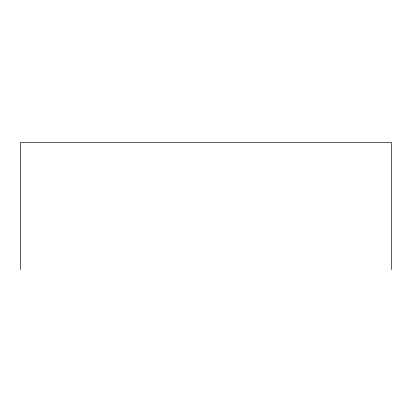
<?xml version="1.0" encoding="UTF-8"?>
<svg xmlns="http://www.w3.org/2000/svg" width="412" height="412" viewBox="0 0 412 412"><rect width="100%" height="100%" fill="white"/><g stroke="black" fill="none" stroke-linecap="round" stroke-linejoin="round"><path stroke-width="0.62" d="M391.4 269.51L391.4 142.49L20.6 142.49L20.6 269.51"/></g></svg>
